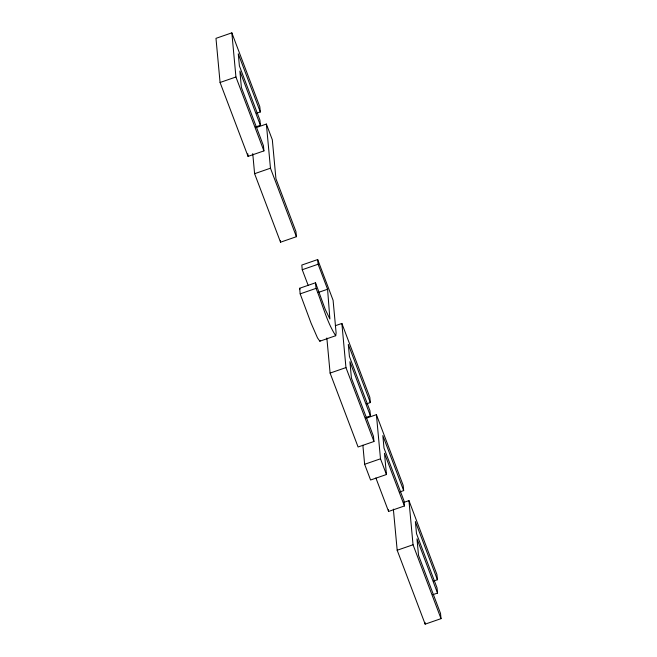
<?xml version="1.0" encoding="UTF-8"?>
<svg xmlns="http://www.w3.org/2000/svg" width="657" height="657" viewBox="0 0 657 657"><rect width="100%" height="100%" fill="white"/><g stroke="black" fill="none" stroke-linecap="round" stroke-linejoin="round"><path stroke-width="0.99" d="M308.207 285.475L302.245 269.731L301.818 265.05L317.676 259.556L318.111 264.237L327.572 289.244L329.888 318.982L325.207 309.332L315.516 282.773L299.658 288.267L300.175 293.868L311.007 322.981L317.503 337.903L319.844 341.205L320.296 340.581M319.844 341.205L335.702 335.719L336.121 332.943L333.091 300.274L317.676 259.556M256.575 113.259L260.303 111.969L259.819 106.754L231.839 32.85L215.981 38.344L220.07 82.486L248.05 156.382L263.917 150.896L263.432 145.673L241.398 87.488L239.879 71.096L260.41 125.315L255.745 126.924M220.07 82.486L235.937 76.992L231.839 32.85M256.107 127.606L266.372 124.058L272.318 139.769L275.932 178.696L295.921 231.486L296.406 236.701L280.539 242.195L254.604 173.694L252.748 153.623M254.604 173.694L270.462 168.2L266.372 124.058M302.245 269.731L318.111 264.237M300.175 293.868L316.033 288.374L315.516 282.773M318.243 292.472L327.572 289.244M335.341 325.716L341.87 323.449L369.85 397.354L370.334 402.569L366.598 403.866M365.768 417.532L370.433 415.914L349.91 361.703L351.429 378.095L373.463 436.281L373.948 441.496L358.081 446.99L330.101 373.086L345.96 367.592L341.87 323.449M366.138 418.213L376.404 414.657L403.176 485.383L403.661 490.598L399.932 491.896M375.87 477.918L388.574 511.458L404.433 505.964L384.476 453.256L386.447 474.518L370.589 480.012L364.635 464.294L380.493 458.8L376.404 414.657M403.349 502.556L408.95 500.618L436.93 574.514L437.414 579.729L433.677 581.026M432.848 594.692L437.513 593.074L416.99 538.863L418.509 555.255L440.535 613.441L441.019 618.656L425.161 624.15L397.181 550.246L413.039 544.76L408.95 500.618M335.702 335.719C326.48 321.388 322.546 304.06 316.033 288.374M260.303 111.969L238.269 53.784L239.394 65.881L259.926 120.091L260.41 125.315M370.334 402.569L348.3 344.383L349.425 356.48L369.948 410.699L370.433 415.914M403.661 490.598L382.834 435.591L383.992 448.041L403.948 500.749L404.433 505.964M437.414 579.729L415.38 521.551L416.505 533.64L437.028 587.859L437.513 593.074M235.937 76.992L263.917 150.896M270.462 168.2L296.406 236.701M345.96 367.592L373.948 441.496M380.493 458.8L386.447 474.518M413.039 544.76L441.019 618.656M299.658 288.267L299.986 289.137M424.997 622.409L425.161 624.15M393.362 509.118L397.181 550.246M388.41 509.717L388.574 511.458M362.869 445.232L364.635 464.294M326.849 337.977L330.101 373.086M280.383 240.454L280.539 242.195M247.812 153.779L248.05 156.382"/></g></svg>
